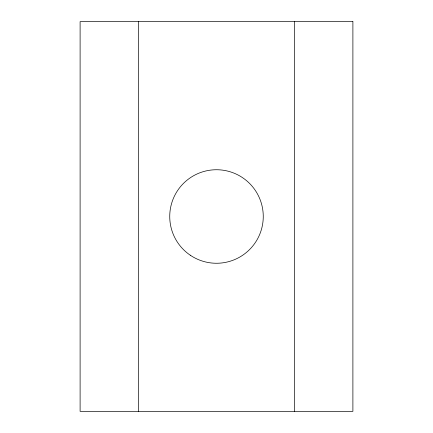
<?xml version="1.0" encoding="UTF-8"?>
<svg xmlns="http://www.w3.org/2000/svg" width="433" height="433" viewBox="0 0 433 433"><rect width="100%" height="100%" fill="white"/><g stroke="black" fill="none" stroke-linecap="round" stroke-linejoin="round"><path stroke-width="0.65" d="M294.44 21.65L294.44 411.35M138.56 21.65L138.56 411.35M352.895 21.65L80.105 21.65L80.105 411.35L352.895 411.35L352.895 21.65M190.249 255.199A46.764 46.764 0 0 0 263.14 219.883A46.764 46.764 0 0 0 196.106 174.418A46.764 46.764 0 0 0 190.249 255.199"/></g></svg>
